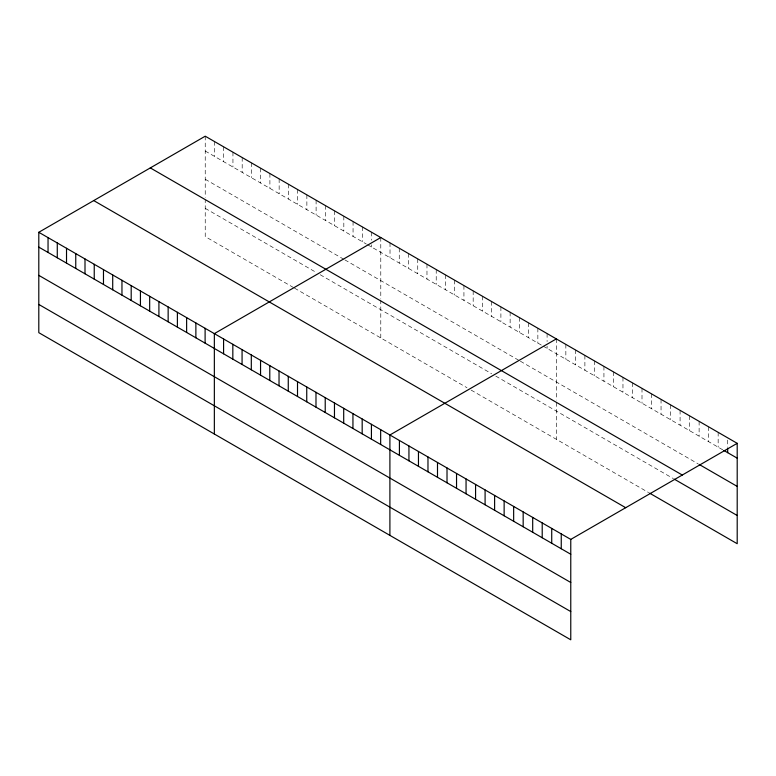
<?xml version="1.0" encoding="UTF-8"?>
<svg xmlns="http://www.w3.org/2000/svg" width="776" height="776" viewBox="0 0 776 776"><rect width="100%" height="100%" fill="white"/><g stroke="black" fill="none" stroke-linecap="round" stroke-linejoin="round"><path stroke-width="0.58" stroke-dasharray="3.88 2.91" d="M205.233 151.029L366.408 244.081M367.436 244.673L541.958 345.436M542.987 346.028L722.922 449.915M205.233 179.266L343.826 259.281M344.845 259.873L519.377 360.636M520.395 361.228L698.167 463.864M205.233 208.356L316.104 272.366M320.207 274.733L491.654 373.722M495.757 376.088L673.423 478.656M293.522 287.556L205.233 236.593L205.233 199.869M294.55 288.158L467.016 387.728M471.119 390.095L648.668 492.605M727.684 440.108L727.684 446.957M718.159 432.329L718.159 447.17M708.643 426.839L708.643 441.67M699.118 421.339L699.118 436.18M689.602 415.849L689.602 430.68M680.086 410.349L680.086 425.18M670.561 404.849L670.561 419.69M661.045 399.359L661.045 414.19M651.53 393.859L651.53 408.7M642.004 388.369L642.004 403.2M632.488 382.869L632.488 397.7M622.963 377.369L622.963 392.21M613.447 371.879L613.447 386.71M603.932 366.379L603.932 381.22M594.406 360.889L594.406 375.72M584.891 355.389L584.891 370.22M575.365 349.889L575.365 364.73M565.85 344.399L565.85 359.23M556.334 338.899L556.334 400.154M556.334 402.579L556.334 439.294M547.09 333.564L547.09 341.556M547.09 346.115L547.09 348.405M537.855 328.229L537.855 343.07M528.611 322.894L528.611 337.735M519.377 317.559L519.377 332.4M510.133 312.224L510.133 327.065M500.898 306.898L500.898 321.73M491.654 301.563L491.654 316.395M482.41 296.228L482.41 311.06M473.176 290.893L473.176 305.725M463.932 285.558L463.932 300.39M454.697 280.223L454.697 295.055M445.453 274.888L445.453 289.72M436.219 269.553L436.219 284.385M426.975 264.218L426.975 279.05M417.74 258.883L417.74 273.724M408.496 253.548L408.496 268.389M399.262 248.213L399.262 263.054M390.018 242.878L390.018 257.719M380.783 237.543L380.783 298.799M380.783 300.011L380.783 337.938M371.539 232.208L371.539 240.201M371.539 244.77L371.539 247.049M362.305 226.883L362.305 241.714M353.061 221.548L353.061 236.379M343.826 216.213L343.826 231.044M334.582 210.878L334.582 225.709M325.348 205.543L325.348 220.374M316.104 200.208L316.104 215.039M306.869 194.873L306.869 209.704M297.625 189.538L297.625 204.369M288.381 184.203L288.381 199.034M279.147 178.868L279.147 193.709M269.902 173.533L269.902 188.374M260.668 168.198L260.668 183.039M251.424 162.863L251.424 177.704M242.19 157.528L242.19 172.369M232.946 152.193L232.946 167.034M223.711 146.868L223.711 161.699M214.467 141.533L214.467 156.364M205.233 136.198L205.233 197.444"/><path stroke-width="1.16" d="M38.8 232.286L570.767 539.407L570.767 639.802L38.8 332.671L38.8 232.286L205.233 136.198L737.2 443.329L737.2 543.714L649.619 493.158M380.783 237.543L214.351 333.631L214.351 434.026M556.334 338.899L389.901 434.987L389.901 535.382M570.767 539.407L737.2 443.329M723.872 450.468L737.2 458.16M699.118 464.407L737.2 486.397M150.311 167.907L682.279 475.028M674.373 479.209L737.2 515.487M93.721 200.577L625.689 507.698M38.8 247.117L570.767 554.248M38.8 275.354L570.767 582.485M38.8 304.444L570.767 611.575M727.684 448.101L727.684 452.66M561.252 533.917L561.252 548.748M551.726 528.417L551.726 543.258M542.211 522.927L542.211 537.758M532.695 517.427L532.695 532.258M523.169 511.927L523.169 526.768M513.654 506.437L513.654 521.268M504.138 500.937L504.138 515.778M494.613 495.447L494.613 510.278M485.097 489.947L485.097 504.778M475.572 484.447L475.572 499.288M466.056 478.957L466.056 493.788M456.54 473.457L456.54 488.298M447.015 467.967L447.015 482.798M437.499 462.467L437.499 477.298M427.974 456.967L427.974 471.808M418.458 451.477L418.458 466.308M408.942 445.977L408.942 460.818M399.417 440.487L399.417 455.318M380.657 429.652L380.657 444.493M371.423 424.317L371.423 439.158M362.179 418.982L362.179 433.823M352.944 413.647L352.944 428.488M343.7 408.312L343.7 423.153M334.466 402.977L334.466 417.818M325.222 397.651L325.222 412.483M315.987 392.316L315.987 407.148M306.743 386.981L306.743 401.813M297.509 381.647L297.509 396.478M288.265 376.311L288.265 391.143M279.03 370.976L279.03 385.808M269.786 365.641L269.786 380.473M260.552 360.306L260.552 375.138M251.308 354.971L251.308 369.803M242.073 349.636L242.073 364.477M232.829 344.301L232.829 359.142M223.585 338.966L223.585 353.808M205.106 328.296L205.106 343.137M195.872 322.962L195.872 337.803M186.628 317.636L186.628 332.467M177.394 312.301L177.394 327.132M168.149 306.966L168.149 321.798M158.915 301.631L158.915 316.462M149.671 296.296L149.671 311.127M140.437 290.961L140.437 305.793M131.192 285.626L131.192 300.457M121.958 280.291L121.958 295.123M112.714 274.956L112.714 289.787M103.48 269.621L103.48 284.462M94.236 264.286L94.236 279.127M85.001 258.951L85.001 273.792M75.757 253.616L75.757 268.457M66.523 248.281L66.523 263.122M57.278 242.946L57.278 257.787M48.044 237.621L48.044 252.452"/></g></svg>
